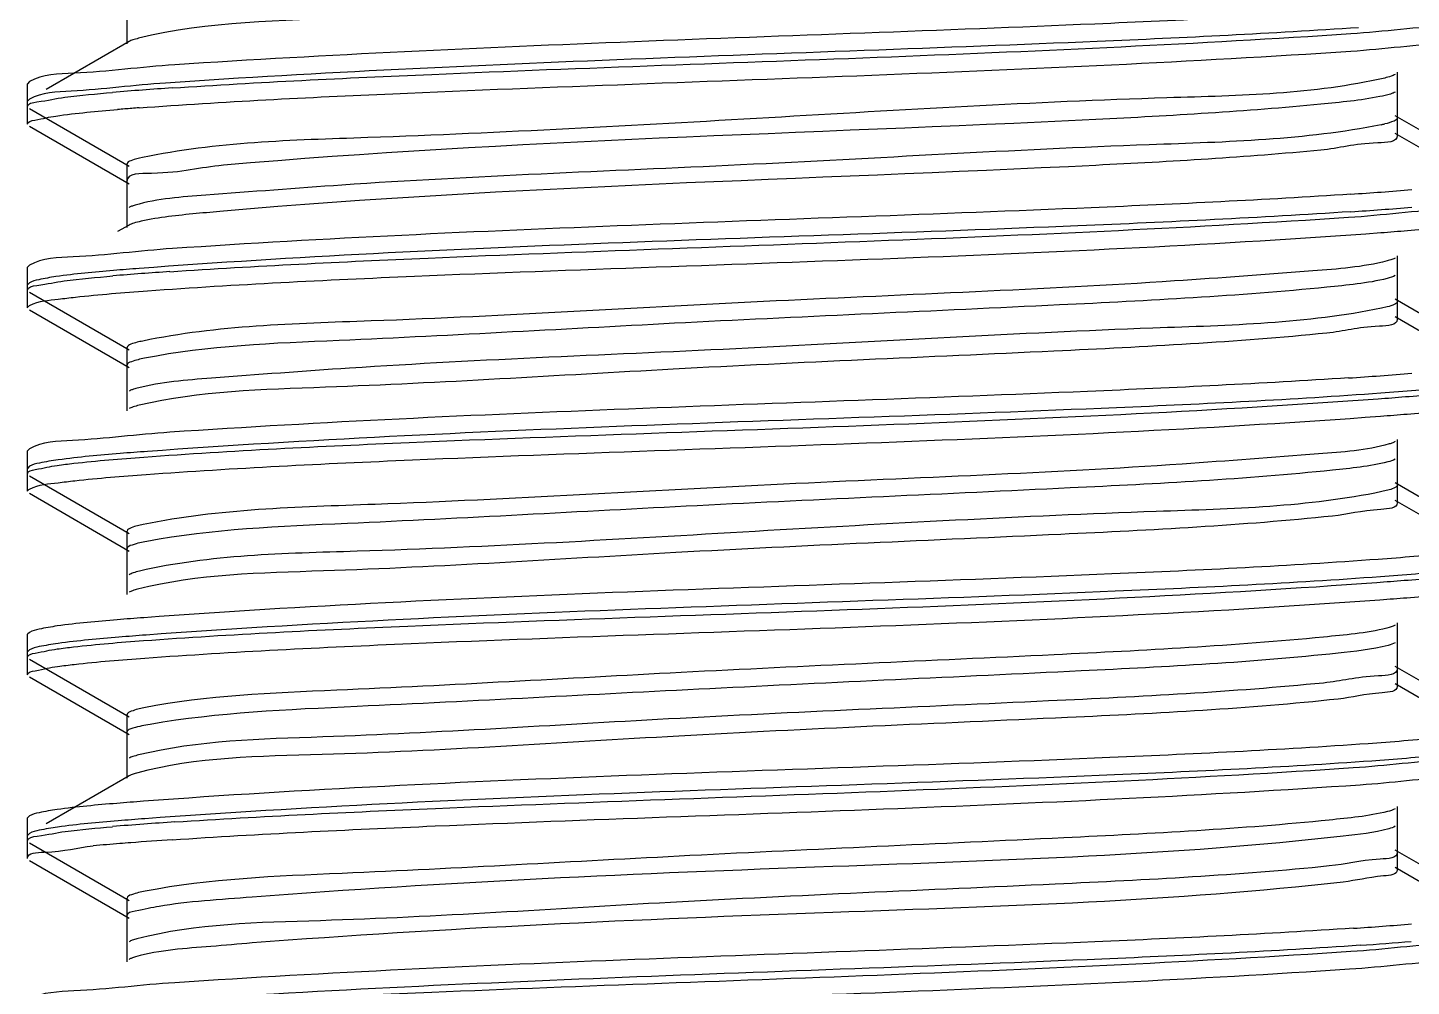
# Model space of a CAD drawing. Extents: x 69728788 to 150676229, y 20333219 to 43663798.
# Drawn here: x 75262205.4 to 75262334.6, y 20709038.3 to 20709127.8 of the extents above; entities that cross this region are included whole.
import ezdxf

# ---------------------------------------------------------------- set-up
doc = ezdxf.new("R2010")
doc.units = 0
doc.header["$LTSCALE"] = 1000
doc.header["$MEASUREMENT"] = 0
doc.layers.get('0').update_dxf_attribs({"linetype": 'CONTINUOUS'})

# ---------------------------------------------------------------- blocks, each defined once
blk = doc.blocks.new('gfhhrryyfd')
at = {"linetype": 'Continuous'}
for p, q in [((3693269.29, -1741047.53), (3693269.29, -1741051.82)), ((3693269.48, -1741051.6), (3693261.74, -1741056.09)), ((3693260.18, -1741055.35), (3693260.01, -1741055.54)), ((3693260.01, -1741057.68), (3693260.01, -1741055.54)), ((3693260.01, -1741057.68), (3693260.01, -1741055.54)), ((3693387.9, -1741058.75), (3693387.9, -1741054.47)), ((3693387.9, -1741060.39), (3693387.9, -1741056.11)), ((3693260.18, -1741056.99), (3693260.01, -1741057.18)), ((3693260.01, -1741059.32), (3693260.01, -1741057.18)), ((3693260.01, -1741059.32), (3693260.01, -1741057.18)), ((3693260.18, -1741057.87), (3693269.48, -1741063.26)), ((3693260.18, -1741059.51), (3693269.48, -1741064.9)), ((3693397.01, -1741063.92), (3693387.71, -1741058.53)), ((3693397.01, -1741065.56), (3693387.71, -1741060.18)), ((3693269.29, -1741063.04), (3693269.29, -1741067.32)), ((3693269.29, -1741064.68), (3693269.29, -1741068.97)), ((3693269.48, -1741068.75), (3693268.42, -1741069.36)), ((3693387.9, -1741075.9), (3693387.9, -1741071.61)), ((3693260.18, -1741072.49), (3693260.01, -1741072.68)), ((3693260.01, -1741074.83), (3693260.01, -1741072.68)), ((3693260.01, -1741074.83), (3693260.01, -1741072.68)), ((3693387.9, -1741077.54), (3693387.9, -1741073.25)), ((3693260.18, -1741074.14), (3693260.01, -1741074.32)), ((3693260.01, -1741076.47), (3693260.01, -1741074.32)), ((3693260.01, -1741076.47), (3693260.01, -1741074.32)), ((3693260.18, -1741075.01), (3693269.48, -1741080.4)), ((3693397.01, -1741081.07), (3693387.71, -1741075.68)), ((3693260.18, -1741076.65), (3693269.48, -1741082.04)), ((3693386.94, -1741076.39), (3693386.43, -1741076.51)), ((3693397.01, -1741082.71), (3693387.71, -1741077.32)), ((3693269.29, -1741080.18), (3693269.29, -1741084.47)), ((3693269.29, -1741081.82), (3693269.29, -1741086.11)), ((3693387.9, -1741093.04), (3693387.9, -1741088.76)), ((3693260.18, -1741089.64), (3693260.01, -1741089.83)), ((3693260.01, -1741091.97), (3693260.01, -1741089.83)), ((3693260.01, -1741091.97), (3693260.01, -1741089.83)), ((3693387.9, -1741094.68), (3693387.9, -1741090.4)), ((3693260.18, -1741091.28), (3693260.01, -1741091.47)), ((3693260.01, -1741093.61), (3693260.01, -1741091.47)), ((3693260.01, -1741093.61), (3693260.01, -1741091.47)), ((3693260.18, -1741092.16), (3693269.48, -1741097.55)), ((3693397.01, -1741098.21), (3693387.71, -1741092.83)), ((3693260.18, -1741093.8), (3693269.48, -1741099.19)), ((3693387.15, -1741093.48), (3693386.46, -1741093.64)), ((3693397.01, -1741099.85), (3693387.71, -1741094.47)), ((3693269.29, -1741097.33), (3693269.29, -1741101.61)), ((3693269.29, -1741098.97), (3693269.29, -1741103.26)), ((3693387.9, -1741110.19), (3693387.9, -1741105.9)), ((3693260.18, -1741106.79), (3693260.01, -1741106.97)), ((3693260.01, -1741109.12), (3693260.01, -1741106.97)), ((3693260.01, -1741109.12), (3693260.01, -1741106.97)), ((3693260.18, -1741108.43), (3693260.01, -1741108.61)), ((3693260.01, -1741110.76), (3693260.01, -1741108.61)), ((3693260.01, -1741110.76), (3693260.01, -1741108.61)), ((3693387.9, -1741111.83), (3693387.9, -1741107.54)), ((3693260.18, -1741109.3), (3693269.48, -1741114.69)), ((3693260.18, -1741110.94), (3693269.48, -1741116.33)), ((3693397.01, -1741115.36), (3693387.71, -1741109.97)), ((3693397.01, -1741117), (3693387.71, -1741111.61)), ((3693269.29, -1741114.47), (3693269.29, -1741118.76)), ((3693269.29, -1741116.11), (3693269.29, -1741120.4)), ((3693269.48, -1741120.18), (3693261.74, -1741124.67)), ((3693260.18, -1741123.93), (3693260.01, -1741124.12)), ((3693260.01, -1741126.26), (3693260.01, -1741124.12)), ((3693260.01, -1741126.26), (3693260.01, -1741124.12)), ((3693387.9, -1741127.33), (3693387.9, -1741123.05)), ((3693387.9, -1741128.97), (3693387.9, -1741124.69)), ((3693260.18, -1741125.57), (3693260.01, -1741125.76)), ((3693260.01, -1741127.9), (3693260.01, -1741125.76)), ((3693260.01, -1741127.9), (3693260.01, -1741125.76)), ((3693260.18, -1741126.45), (3693269.48, -1741131.84)), ((3693397.01, -1741132.5), (3693387.71, -1741127.12)), ((3693260.18, -1741128.09), (3693269.48, -1741133.48)), ((3693397.01, -1741134.14), (3693387.71, -1741128.76)), ((3693269.29, -1741131.62), (3693269.29, -1741135.91)), ((3693269.29, -1741133.26), (3693269.29, -1741137.55))]:
    blk.add_line(p, q, dxfattribs=at)
for centre, radius, start, end in [((3693293.44, -1741360.02), 304.73, 93.7464, 94.7999), ((3693288.61, -1741301.54), 244.42, 94.4273, 94.7392), ((3693291.88, -1741343.55), 286.56, 94.2964, 94.4317), ((3693383.74, -1741046.4), 13.24, 281.5273, 283.0317), ((3693363.62, -1740760.25), 306.26, 273.7325, 274.8002), ((3693363.63, -1740761.97), 306.18, 273.7327, 274.7996), ((3693293.14, -1741373.28), 300.84, 93.7807, 94.8008), ((3693363.34, -1740773.85), 309.82, 273.7014, 274.7995), ((3693293.75, -1741432.45), 308.6, 93.7128, 94.7991), ((3693282.98, -1741302.8), 176.87, 94.6576, 95.467), ((3693288.94, -1741374.4), 248.71, 94.4503, 94.6873), ((3693296.79, -1741477.13), 351.74, 93.7928, 94.4265), ((3693363.93, -1740832.7), 302.38, 273.7666, 274.8009), ((3693364.8, -1740845.28), 291.4, 273.8647, 274.8037)]:
    blk.add_arc(centre, radius, start, end, dxfattribs=at)
for points, knots in [([(3693386.44, -1741043.85), (3693379.51, -1741045.3), (3693359.74, -1741045.76), (3693327.78, -1741047.52), (3693296.24, -1741049.5), (3693276.9, -1741049.71), (3693270.36, -1741051.3)], [0, 0, 0, 0, 0.182739, 0.506392, 0.826439, 1, 1, 1, 1]), ([(3693383.79, -1741048.7), (3693375.75, -1741049.24), (3693339.07, -1741051), (3693302.35, -1741051.89), (3693273.76, -1741053.78)], [0, 0, 0, 0, 0.219496, 1, 1, 1, 1]), ([(3693384.28, -1741050.31), (3693376.16, -1741050.86), (3693339.03, -1741052.65), (3693301.85, -1741053.5), (3693272.9, -1741055.48)], [0, 0, 0, 0, 0.219115, 1, 1, 1, 1]), ([(3693383.56, -1741050.86), (3693386.68, -1741050.65), (3693391.04, -1741050.05), (3693395.8, -1741049.99), (3693397.01, -1741049.3)], [0, 0, 0, 0, 0.691188, 1, 1, 1, 1]), ([(3693270.36, -1741051.3), (3693270.18, -1741051.35), (3693269.88, -1741051.43), (3693269.59, -1741051.54), (3693269.48, -1741051.6)], [0, 0, 0, 0, 0.591078, 1, 1, 1, 1]), ([(3693273.53, -1741055.94), (3693281.59, -1741055.4), (3693318.27, -1741053.64), (3693354.99, -1741052.76), (3693383.56, -1741050.86)], [0, 0, 0, 0, 0.220088, 1, 1, 1, 1]), ([(3693383.56, -1741052.5), (3693386.68, -1741052.29), (3693391.04, -1741051.69), (3693395.8, -1741051.63), (3693397.01, -1741050.94)], [0, 0, 0, 0, 0.691187, 1, 1, 1, 1]), ([(3693270.42, -1741057.8), (3693278.3, -1741057.21), (3693316.02, -1741055.35), (3693353.78, -1741054.48), (3693383.56, -1741052.5)], [0, 0, 0, 0, 0.209378, 1, 1, 1, 1]), ([(3693273.76, -1741053.78), (3693270.61, -1741053.99), (3693266.21, -1741054.6), (3693261.4, -1741054.65), (3693260.18, -1741055.35)], [0, 0, 0, 0, 0.691369, 1, 1, 1, 1]), ([(3693272.9, -1741055.48), (3693269.95, -1741055.68), (3693265.82, -1741056.25), (3693261.33, -1741056.33), (3693260.18, -1741056.99)], [0, 0, 0, 0, 0.690219, 1, 1, 1, 1]), ([(3693386.72, -1741055.01), (3693380.09, -1741056.55), (3693360.71, -1741056.84), (3693329.14, -1741058.76), (3693297.3, -1741060.53), (3693277.63, -1741060.99), (3693270.73, -1741062.44)], [0, 0, 0, 0, 0.175623, 0.495702, 0.818204, 1, 1, 1, 1]), ([(3693387.71, -1741054.68), (3693387.58, -1741054.75), (3693387.26, -1741054.88), (3693386.92, -1741054.96), (3693386.72, -1741055.01)], [0, 0, 0, 0, 0.403878, 1, 1, 1, 1]), ([(3693260.01, -1741057.68), (3693260.01, -1741057.35), (3693261.75, -1741057.16), (3693262.61, -1741056.92), (3693263.48, -1741056.81)], [0, 0, 0, 0, 0.270787, 1, 1, 1, 1]), ([(3693387.25, -1741056.51), (3693386.93, -1741056.61), (3693384.78, -1741057.08), (3693382.6, -1741057.28), (3693380.75, -1741057.46)], [0, 0, 0, 0, 0.153853, 1, 1, 1, 1]), ([(3693387.71, -1741056.32), (3693387.64, -1741056.36), (3693387.49, -1741056.43), (3693387.34, -1741056.48), (3693387.25, -1741056.51)], [0, 0, 0, 0, 0.435445, 1, 1, 1, 1]), ([(3693380.75, -1741057.46), (3693373.76, -1741058.14), (3693339.6, -1741060.09), (3693305.37, -1741060.8), (3693278.29, -1741063.16)], [0, 0, 0, 0, 0.20523, 1, 1, 1, 1]), ([(3693260.01, -1741059.32), (3693260.01, -1741059.07), (3693261.31, -1741058.83), (3693262, -1741058.66), (3693262.66, -1741058.56)], [0, 0, 0, 0, 0.275063, 1, 1, 1, 1]), ([(3693386.38, -1741059.37), (3693379.28, -1741060.82), (3693359.18, -1741061.27), (3693326.93, -1741063.29), (3693297.47, -1741064.31), (3693278.69, -1741065.82), (3693272.17, -1741066.27), (3693270.04, -1741066.89)], [0, 0, 0, 0, 0.186373, 0.513855, 0.833476, 0.942785, 1, 1, 1, 1]), ([(3693387.89, -1741058.75), (3693387.89, -1741058.89), (3693387.39, -1741059.14), (3693387.02, -1741059.23), (3693386.72, -1741059.3)], [0, 0, 0, 0, 0.303248, 1, 1, 1, 1]), ([(3693387.89, -1741060.39), (3693387.89, -1741061.04), (3693384.2, -1741061.02), (3693382.53, -1741061.57), (3693380.75, -1741061.75)], [0, 0, 0, 0, 0.264839, 1, 1, 1, 1]), ([(3693380.75, -1741061.75), (3693373.76, -1741062.42), (3693339.6, -1741064.37), (3693305.37, -1741065.09), (3693278.29, -1741067.44)], [0, 0, 0, 0, 0.20523, 1, 1, 1, 1]), ([(3693278.29, -1741063.16), (3693276.05, -1741063.35), (3693273.99, -1741064.08), (3693269.29, -1741063.87), (3693269.29, -1741064.68)], [0, 0, 0, 0, 0.735758, 1, 1, 1, 1]), ([(3693270.73, -1741062.44), (3693270.37, -1741062.51), (3693269.94, -1741062.61), (3693269.3, -1741062.88), (3693269.3, -1741063.04)], [0, 0, 0, 0, 0.704918, 1, 1, 1, 1]), ([(3693383.56, -1741065.86), (3693375.48, -1741066.4), (3693338.81, -1741068.15), (3693302.09, -1741069.03), (3693273.53, -1741070.94)], [0, 0, 0, 0, 0.220524, 1, 1, 1, 1]), ([(3693270.04, -1741066.89), (3693269.93, -1741066.92), (3693269.74, -1741066.98), (3693269.56, -1741067.06), (3693269.48, -1741067.11)], [0, 0, 0, 0, 0.572013, 1, 1, 1, 1]), ([(3693383.34, -1741068.02), (3693386.51, -1741067.81), (3693390.94, -1741067.19), (3693395.78, -1741067.15), (3693397.01, -1741066.44)], [0, 0, 0, 0, 0.691471, 1, 1, 1, 1]), ([(3693270.6, -1741068.39), (3693270.37, -1741068.44), (3693269.99, -1741068.54), (3693269.62, -1741068.67), (3693269.48, -1741068.75)], [0, 0, 0, 0, 0.601667, 1, 1, 1, 1]), ([(3693383.56, -1741067.5), (3693375.07, -1741068.06), (3693337.36, -1741069.87), (3693299.58, -1741070.61), (3693270.42, -1741072.8)], [0, 0, 0, 0, 0.225391, 1, 1, 1, 1]), ([(3693278.29, -1741067.44), (3693277.44, -1741067.52), (3693274.87, -1741067.76), (3693272.29, -1741068.02), (3693270.6, -1741068.39)], [0, 0, 0, 0, 0.327573, 1, 1, 1, 1]), ([(3693273.3, -1741073.1), (3693281.33, -1741072.56), (3693318.01, -1741070.79), (3693354.73, -1741069.91), (3693383.34, -1741068.02)], [0, 0, 0, 0, 0.219052, 1, 1, 1, 1]), ([(3693271.21, -1741074.89), (3693279.51, -1741074.28), (3693317.89, -1741072.41), (3693356.34, -1741071.66), (3693386.36, -1741069.45)], [0, 0, 0, 0, 0.216493, 1, 1, 1, 1]), ([(3693386.36, -1741069.45), (3693387.19, -1741069.39), (3693389.88, -1741069.17), (3693392.57, -1741068.93), (3693394.42, -1741068.67)], [0, 0, 0, 0, 0.307538, 1, 1, 1, 1]), ([(3693273.53, -1741070.94), (3693270.44, -1741071.15), (3693266.11, -1741071.75), (3693261.38, -1741071.8), (3693260.18, -1741072.49)], [0, 0, 0, 0, 0.691073, 1, 1, 1, 1]), ([(3693386.94, -1741072.1), (3693384.69, -1741072.68), (3693378.01, -1741073.18), (3693359.04, -1741074.63), (3693329.66, -1741075.68), (3693297.64, -1741077.69), (3693277.75, -1741078.12), (3693270.76, -1741079.58)], [0, 0, 0, 0, 0.060117, 0.171248, 0.491182, 0.816115, 1, 1, 1, 1]), ([(3693387.71, -1741071.83), (3693387.61, -1741071.88), (3693387.36, -1741071.99), (3693387.1, -1741072.06), (3693386.94, -1741072.1)], [0, 0, 0, 0, 0.414924, 1, 1, 1, 1]), ([(3693262.66, -1741073.56), (3693262.12, -1741073.64), (3693261.29, -1741073.79), (3693260.44, -1741073.98), (3693260.18, -1741074.14)], [0, 0, 0, 0, 0.641483, 1, 1, 1, 1]), ([(3693270.42, -1741072.8), (3693269.62, -1741072.86), (3693267.03, -1741073.07), (3693264.45, -1741073.3), (3693262.66, -1741073.56)], [0, 0, 0, 0, 0.307039, 1, 1, 1, 1]), ([(3693387.71, -1741073.47), (3693387.48, -1741073.6), (3693385.35, -1741074.18), (3693383.2, -1741074.36), (3693381.31, -1741074.55)], [0, 0, 0, 0, 0.123412, 1, 1, 1, 1]), ([(3693260.01, -1741074.83), (3693260.01, -1741074.5), (3693261.72, -1741074.3), (3693262.57, -1741074.07), (3693263.43, -1741073.96)], [0, 0, 0, 0, 0.271021, 1, 1, 1, 1]), ([(3693262.88, -1741075.67), (3693263.41, -1741075.6), (3693266.18, -1741075.27), (3693268.96, -1741075.05), (3693271.21, -1741074.89)], [0, 0, 0, 0, 0.191582, 1, 1, 1, 1]), ([(3693381.31, -1741074.55), (3693373.01, -1741075.38), (3693353.04, -1741076.41), (3693322.27, -1741077.74), (3693293.84, -1741079.42), (3693276.88, -1741080), (3693270.91, -1741081.19)], [0, 0, 0, 0, 0.226181, 0.54212, 0.834898, 1, 1, 1, 1]), ([(3693260.01, -1741076.47), (3693260.01, -1741076.38), (3693261.04, -1741075.74), (3693261.97, -1741075.8), (3693262.88, -1741075.67)], [0, 0, 0, 0, 0.088752, 1, 1, 1, 1]), ([(3693387.89, -1741075.9), (3693387.89, -1741076.01), (3693387.5, -1741076.25), (3693387.19, -1741076.32), (3693386.94, -1741076.39)], [0, 0, 0, 0, 0.311826, 1, 1, 1, 1]), ([(3693386.43, -1741076.51), (3693379.44, -1741077.96), (3693359.54, -1741078.39), (3693327.52, -1741080.4), (3693298.13, -1741081.45), (3693279.17, -1741082.9), (3693272.49, -1741083.4), (3693270.24, -1741083.98)], [0, 0, 0, 0, 0.183944, 0.508945, 0.828873, 0.939958, 1, 1, 1, 1]), ([(3693387.89, -1741077.54), (3693387.9, -1741078.14), (3693384.5, -1741078.17), (3693382.95, -1741078.67), (3693381.31, -1741078.84)], [0, 0, 0, 0, 0.265449, 1, 1, 1, 1]), ([(3693381.31, -1741078.84), (3693372.84, -1741079.69), (3693352.49, -1741080.73), (3693321.29, -1741082.02), (3693292.91, -1741083.88), (3693276.09, -1741084.23), (3693270.42, -1741085.58)], [0, 0, 0, 0, 0.229743, 0.549934, 0.842575, 1, 1, 1, 1]), ([(3693270.76, -1741079.58), (3693270.39, -1741079.65), (3693269.95, -1741079.75), (3693269.3, -1741080.02), (3693269.3, -1741080.18)], [0, 0, 0, 0, 0.705326, 1, 1, 1, 1]), ([(3693270.91, -1741081.19), (3693270.5, -1741081.27), (3693270.02, -1741081.38), (3693269.3, -1741081.65), (3693269.3, -1741081.82)], [0, 0, 0, 0, 0.707822, 1, 1, 1, 1]), ([(3693270.24, -1741083.98), (3693270.09, -1741084.02), (3693269.83, -1741084.1), (3693269.58, -1741084.2), (3693269.48, -1741084.25)], [0, 0, 0, 0, 0.584722, 1, 1, 1, 1]), ([(3693383.34, -1741083.02), (3693375.23, -1741083.55), (3693338.55, -1741085.31), (3693301.82, -1741086.18), (3693273.3, -1741088.1)], [0, 0, 0, 0, 0.221533, 1, 1, 1, 1]), ([(3693394.42, -1741083.67), (3693393.91, -1741083.74), (3693391.23, -1741084.07), (3693388.54, -1741084.29), (3693386.36, -1741084.45)], [0, 0, 0, 0, 0.191295, 1, 1, 1, 1]), ([(3693270.87, -1741090.41), (3693279.11, -1741089.81), (3693317.53, -1741087.93), (3693356, -1741087.17), (3693386.11, -1741084.97)], [0, 0, 0, 0, 0.214855, 1, 1, 1, 1]), ([(3693386.36, -1741084.45), (3693378.14, -1741085.06), (3693339.76, -1741086.93), (3693301.31, -1741087.7), (3693271.21, -1741089.89)], [0, 0, 0, 0, 0.214464, 1, 1, 1, 1]), ([(3693386.11, -1741084.97), (3693386.96, -1741084.91), (3693389.71, -1741084.69), (3693392.45, -1741084.45), (3693394.34, -1741084.18)], [0, 0, 0, 0, 0.307301, 1, 1, 1, 1]), ([(3693270.42, -1741085.58), (3693270.23, -1741085.62), (3693269.91, -1741085.71), (3693269.6, -1741085.83), (3693269.48, -1741085.89)], [0, 0, 0, 0, 0.593584, 1, 1, 1, 1]), ([(3693271.07, -1741092.04), (3693279.35, -1741091.44), (3693317.77, -1741089.56), (3693356.24, -1741088.81), (3693386.32, -1741086.6)], [0, 0, 0, 0, 0.215894, 1, 1, 1, 1]), ([(3693386.32, -1741086.6), (3693387.15, -1741086.53), (3693389.85, -1741086.32), (3693392.55, -1741086.08), (3693394.41, -1741085.82)], [0, 0, 0, 0, 0.30752, 1, 1, 1, 1]), ([(3693273.3, -1741088.1), (3693270.26, -1741088.3), (3693266, -1741088.89), (3693261.36, -1741088.96), (3693260.18, -1741089.64)], [0, 0, 0, 0, 0.690761, 1, 1, 1, 1]), ([(3693387.15, -1741089.19), (3693385.01, -1741089.81), (3693378.48, -1741090.26), (3693359.7, -1741091.77), (3693330.24, -1741092.79), (3693298, -1741094.82), (3693277.9, -1741095.26), (3693270.81, -1741096.71)], [0, 0, 0, 0, 0.057292, 0.16665, 0.48628, 0.813694, 1, 1, 1, 1]), ([(3693387.71, -1741088.97), (3693387.63, -1741089.02), (3693387.45, -1741089.1), (3693387.26, -1741089.16), (3693387.15, -1741089.19)], [0, 0, 0, 0, 0.427528, 1, 1, 1, 1]), ([(3693262.78, -1741091.19), (3693263.29, -1741091.12), (3693265.98, -1741090.79), (3693268.69, -1741090.58), (3693270.87, -1741090.41)], [0, 0, 0, 0, 0.191288, 1, 1, 1, 1]), ([(3693271.21, -1741089.89), (3693270.35, -1741089.95), (3693267.57, -1741090.16), (3693264.8, -1741090.41), (3693262.88, -1741090.68)], [0, 0, 0, 0, 0.307194, 1, 1, 1, 1]), ([(3693260.01, -1741091.97), (3693260.01, -1741091.7), (3693261.37, -1741091.48), (3693262.09, -1741091.29), (3693262.78, -1741091.19)], [0, 0, 0, 0, 0.274581, 1, 1, 1, 1]), ([(3693262.88, -1741090.68), (3693262.29, -1741090.76), (3693261.39, -1741090.91), (3693260.46, -1741091.12), (3693260.18, -1741091.28)], [0, 0, 0, 0, 0.64438, 1, 1, 1, 1]), ([(3693381.84, -1741091.64), (3693373.7, -1741092.49), (3693353.91, -1741093.5), (3693323.23, -1741094.85), (3693294.53, -1741096.49), (3693277.3, -1741097.14), (3693271.14, -1741098.29)], [0, 0, 0, 0, 0.221386, 0.535783, 0.830497, 1, 1, 1, 1]), ([(3693387.71, -1741090.61), (3693387.49, -1741090.74), (3693385.55, -1741091.28), (3693383.57, -1741091.46), (3693381.84, -1741091.64)], [0, 0, 0, 0, 0.125618, 1, 1, 1, 1]), ([(3693260.01, -1741093.61), (3693260.01, -1741093.52), (3693261.02, -1741092.89), (3693261.95, -1741092.95), (3693262.85, -1741092.82)], [0, 0, 0, 0, 0.089007, 1, 1, 1, 1]), ([(3693262.85, -1741092.82), (3693263.37, -1741092.75), (3693266.1, -1741092.42), (3693268.85, -1741092.2), (3693271.07, -1741092.04)], [0, 0, 0, 0, 0.191547, 1, 1, 1, 1]), ([(3693387.89, -1741093.04), (3693387.89, -1741093.14), (3693387.6, -1741093.35), (3693387.34, -1741093.42), (3693387.15, -1741093.48)], [0, 0, 0, 0, 0.322524, 1, 1, 1, 1]), ([(3693386.46, -1741093.64), (3693379.56, -1741095.09), (3693359.88, -1741095.55), (3693328.03, -1741097.32), (3693296.47, -1741099.24), (3693277.09, -1741099.53), (3693270.46, -1741101.07)], [0, 0, 0, 0, 0.181847, 0.504414, 0.824494, 1, 1, 1, 1]), ([(3693387.89, -1741094.68), (3693387.9, -1741095.23), (3693384.79, -1741095.32), (3693383.36, -1741095.77), (3693381.84, -1741095.93)], [0, 0, 0, 0, 0.266197, 1, 1, 1, 1]), ([(3693270.81, -1741096.71), (3693270.42, -1741096.79), (3693269.97, -1741096.89), (3693269.3, -1741097.17), (3693269.3, -1741097.33)], [0, 0, 0, 0, 0.706097, 1, 1, 1, 1]), ([(3693381.84, -1741095.93), (3693373.41, -1741096.81), (3693352.96, -1741097.85), (3693321.5, -1741099.13), (3693292.89, -1741101.08), (3693275.92, -1741101.33), (3693270.28, -1741102.76)], [0, 0, 0, 0, 0.227539, 0.549411, 0.843947, 1, 1, 1, 1]), ([(3693271.14, -1741098.29), (3693270.67, -1741098.37), (3693270.15, -1741098.5), (3693269.3, -1741098.78), (3693269.3, -1741098.97)], [0, 0, 0, 0, 0.71182, 1, 1, 1, 1]), ([(3693394.34, -1741099.19), (3693393.82, -1741099.26), (3693391.09, -1741099.59), (3693388.34, -1741099.81), (3693386.11, -1741099.97)], [0, 0, 0, 0, 0.191493, 1, 1, 1, 1]), ([(3693386.11, -1741099.97), (3693377.83, -1741100.58), (3693339.42, -1741102.45), (3693300.94, -1741103.2), (3693270.87, -1741105.42)], [0, 0, 0, 0, 0.215925, 1, 1, 1, 1]), ([(3693394.41, -1741100.82), (3693393.89, -1741100.89), (3693391.2, -1741101.22), (3693388.5, -1741101.44), (3693386.32, -1741101.6)], [0, 0, 0, 0, 0.191309, 1, 1, 1, 1]), ([(3693270.46, -1741101.07), (3693270.26, -1741101.12), (3693269.93, -1741101.21), (3693269.6, -1741101.33), (3693269.48, -1741101.4)], [0, 0, 0, 0, 0.595809, 1, 1, 1, 1]), ([(3693270.83, -1741107.56), (3693279.04, -1741106.96), (3693317.43, -1741105.08), (3693355.87, -1741104.31), (3693385.97, -1741102.13)], [0, 0, 0, 0, 0.214447, 1, 1, 1, 1]), ([(3693386.32, -1741101.6), (3693378.08, -1741102.2), (3693339.66, -1741104.08), (3693301.18, -1741104.84), (3693271.07, -1741107.04)], [0, 0, 0, 0, 0.214866, 1, 1, 1, 1]), ([(3693385.97, -1741102.13), (3693386.83, -1741102.06), (3693389.61, -1741101.85), (3693392.39, -1741101.6), (3693394.31, -1741101.33)], [0, 0, 0, 0, 0.307277, 1, 1, 1, 1]), ([(3693270.28, -1741102.76), (3693270.12, -1741102.8), (3693269.85, -1741102.87), (3693269.58, -1741102.98), (3693269.48, -1741103.04)], [0, 0, 0, 0, 0.586461, 1, 1, 1, 1]), ([(3693386.28, -1741103.74), (3693387.12, -1741103.68), (3693389.83, -1741103.47), (3693392.53, -1741103.23), (3693394.4, -1741102.96)], [0, 0, 0, 0, 0.307507, 1, 1, 1, 1]), ([(3693270.97, -1741109.19), (3693279.24, -1741108.59), (3693317.68, -1741106.71), (3693356.18, -1741105.96), (3693386.28, -1741103.74)], [0, 0, 0, 0, 0.215499, 1, 1, 1, 1]), ([(3693270.87, -1741105.42), (3693270.04, -1741105.48), (3693267.34, -1741105.69), (3693264.64, -1741105.93), (3693262.78, -1741106.19)], [0, 0, 0, 0, 0.307539, 1, 1, 1, 1]), ([(3693262.78, -1741106.19), (3693262.21, -1741106.28), (3693261.34, -1741106.43), (3693260.45, -1741106.63), (3693260.18, -1741106.79)], [0, 0, 0, 0, 0.642908, 1, 1, 1, 1]), ([(3693271.07, -1741107.04), (3693270.22, -1741107.1), (3693267.48, -1741107.32), (3693264.73, -1741107.56), (3693262.85, -1741107.83)], [0, 0, 0, 0, 0.30725, 1, 1, 1, 1]), ([(3693381, -1741107.23), (3693372.64, -1741108.05), (3693352.64, -1741109.08), (3693321.9, -1741110.4), (3693293.62, -1741112.09), (3693276.78, -1741112.66), (3693270.87, -1741113.84)], [0, 0, 0, 0, 0.228282, 0.544405, 0.836128, 1, 1, 1, 1]), ([(3693387.71, -1741106.12), (3693387.47, -1741106.26), (3693385.24, -1741106.85), (3693382.98, -1741107.04), (3693381, -1741107.23)], [0, 0, 0, 0, 0.122258, 1, 1, 1, 1]), ([(3693260.01, -1741109.12), (3693260.01, -1741108.85), (3693261.36, -1741108.62), (3693262.08, -1741108.44), (3693262.77, -1741108.34)], [0, 0, 0, 0, 0.274666, 1, 1, 1, 1]), ([(3693262.85, -1741107.83), (3693262.26, -1741107.91), (3693261.37, -1741108.06), (3693260.46, -1741108.26), (3693260.18, -1741108.43)], [0, 0, 0, 0, 0.64385, 1, 1, 1, 1]), ([(3693262.77, -1741108.34), (3693263.28, -1741108.27), (3693265.96, -1741107.94), (3693268.65, -1741107.72), (3693270.83, -1741107.56)], [0, 0, 0, 0, 0.191269, 1, 1, 1, 1]), ([(3693387.71, -1741107.76), (3693387.51, -1741107.88), (3693385.74, -1741108.39), (3693383.93, -1741108.56), (3693382.36, -1741108.73)], [0, 0, 0, 0, 0.127999, 1, 1, 1, 1]), ([(3693262.81, -1741109.97), (3693263.33, -1741109.9), (3693266.04, -1741109.57), (3693268.77, -1741109.35), (3693270.97, -1741109.19)], [0, 0, 0, 0, 0.191427, 1, 1, 1, 1]), ([(3693382.36, -1741108.73), (3693374.39, -1741109.6), (3693354.82, -1741110.59), (3693324.27, -1741111.97), (3693295.32, -1741113.56), (3693277.82, -1741114.28), (3693271.45, -1741115.38)], [0, 0, 0, 0, 0.21628, 0.528744, 0.825398, 1, 1, 1, 1]), ([(3693260.01, -1741110.76), (3693260.01, -1741110.49), (3693261.39, -1741110.26), (3693262.11, -1741110.07), (3693262.81, -1741109.97)], [0, 0, 0, 0, 0.274358, 1, 1, 1, 1]), ([(3693387.89, -1741110.19), (3693387.9, -1741110.81), (3693384.33, -1741110.82), (3693382.72, -1741111.35), (3693381, -1741111.52)], [0, 0, 0, 0, 0.265093, 1, 1, 1, 1]), ([(3693381, -1741111.52), (3693372.47, -1741112.36), (3693352.07, -1741113.4), (3693320.88, -1741114.68), (3693292.66, -1741116.55), (3693275.97, -1741116.88), (3693270.37, -1741118.24)], [0, 0, 0, 0, 0.23203, 0.552577, 0.844133, 1, 1, 1, 1]), ([(3693387.89, -1741111.83), (3693387.9, -1741112.34), (3693385.07, -1741112.46), (3693383.74, -1741112.87), (3693382.36, -1741113.02)], [0, 0, 0, 0, 0.267101, 1, 1, 1, 1]), ([(3693382.36, -1741113.02), (3693373.97, -1741113.93), (3693353.44, -1741114.96), (3693321.76, -1741116.25), (3693292.93, -1741118.28), (3693275.78, -1741118.42), (3693270.17, -1741119.93)], [0, 0, 0, 0, 0.225089, 0.548455, 0.844944, 1, 1, 1, 1]), ([(3693270.87, -1741113.84), (3693270.47, -1741113.92), (3693270, -1741114.03), (3693269.3, -1741114.31), (3693269.3, -1741114.47)], [0, 0, 0, 0, 0.707145, 1, 1, 1, 1]), ([(3693271.45, -1741115.38), (3693270.9, -1741115.47), (3693270.31, -1741115.61), (3693269.3, -1741115.9), (3693269.29, -1741116.11)], [0, 0, 0, 0, 0.715974, 1, 1, 1, 1]), ([(3693394.31, -1741116.34), (3693393.78, -1741116.41), (3693391.01, -1741116.75), (3693388.22, -1741116.96), (3693385.97, -1741117.13)], [0, 0, 0, 0, 0.191494, 1, 1, 1, 1]), ([(3693385.97, -1741117.13), (3693377.67, -1741117.73), (3693339.29, -1741119.6), (3693300.85, -1741120.35), (3693270.83, -1741122.56)], [0, 0, 0, 0, 0.216529, 1, 1, 1, 1]), ([(3693270.37, -1741118.24), (3693270.19, -1741118.28), (3693269.89, -1741118.37), (3693269.59, -1741118.48), (3693269.48, -1741118.54)], [0, 0, 0, 0, 0.591238, 1, 1, 1, 1]), ([(3693386.28, -1741118.75), (3693378.03, -1741119.35), (3693339.59, -1741121.23), (3693301.09, -1741121.99), (3693270.97, -1741124.19)], [0, 0, 0, 0, 0.215146, 1, 1, 1, 1]), ([(3693383.79, -1741119.42), (3693386.86, -1741119.22), (3693391.14, -1741118.62), (3693395.82, -1741118.56), (3693397.01, -1741117.88)], [0, 0, 0, 0, 0.690877, 1, 1, 1, 1]), ([(3693394.4, -1741117.97), (3693393.88, -1741118.04), (3693391.18, -1741118.37), (3693388.47, -1741118.58), (3693386.28, -1741118.75)], [0, 0, 0, 0, 0.191315, 1, 1, 1, 1]), ([(3693270.17, -1741119.93), (3693270.03, -1741119.97), (3693269.8, -1741120.04), (3693269.57, -1741120.13), (3693269.48, -1741120.18)], [0, 0, 0, 0, 0.579977, 1, 1, 1, 1]), ([(3693273.77, -1741124.5), (3693281.87, -1741123.97), (3693318.54, -1741122.21), (3693355.26, -1741121.33), (3693383.79, -1741119.42)], [0, 0, 0, 0, 0.22115, 1, 1, 1, 1]), ([(3693384.44, -1741121.02), (3693387.35, -1741120.82), (3693391.43, -1741120.25), (3693395.88, -1741120.17), (3693397.01, -1741119.52)], [0, 0, 0, 0, 0.689986, 1, 1, 1, 1]), ([(3693273.52, -1741126.16), (3693281.69, -1741125.61), (3693318.67, -1741123.84), (3693355.69, -1741122.99), (3693384.44, -1741121.02)], [0, 0, 0, 0, 0.221314, 1, 1, 1, 1]), ([(3693270.83, -1741122.56), (3693270, -1741122.63), (3693267.31, -1741122.84), (3693264.62, -1741123.08), (3693262.77, -1741123.34)], [0, 0, 0, 0, 0.307563, 1, 1, 1, 1]), ([(3693262.77, -1741123.34), (3693262.2, -1741123.42), (3693261.34, -1741123.57), (3693260.45, -1741123.77), (3693260.18, -1741123.93)], [0, 0, 0, 0, 0.642723, 1, 1, 1, 1]), ([(3693387.71, -1741123.26), (3693387.48, -1741123.39), (3693385.44, -1741123.96), (3693383.37, -1741124.13), (3693381.55, -1741124.32)], [0, 0, 0, 0, 0.124368, 1, 1, 1, 1]), ([(3693260.01, -1741126.26), (3693260.01, -1741125.93), (3693261.77, -1741125.74), (3693262.65, -1741125.5), (3693263.53, -1741125.38)], [0, 0, 0, 0, 0.270586, 1, 1, 1, 1]), ([(3693262.81, -1741124.98), (3693262.24, -1741125.06), (3693261.36, -1741125.21), (3693260.46, -1741125.41), (3693260.18, -1741125.57)], [0, 0, 0, 0, 0.643403, 1, 1, 1, 1]), ([(3693270.97, -1741124.19), (3693270.13, -1741124.26), (3693267.41, -1741124.47), (3693264.69, -1741124.71), (3693262.81, -1741124.98)], [0, 0, 0, 0, 0.307384, 1, 1, 1, 1]), ([(3693381.55, -1741124.32), (3693373.31, -1741125.16), (3693353.4, -1741126.18), (3693322.64, -1741127.52), (3693294.1, -1741129.19), (3693277.02, -1741129.79), (3693270.98, -1741130.97)], [0, 0, 0, 0, 0.224238, 0.539714, 0.833345, 1, 1, 1, 1]), ([(3693387.71, -1741124.9), (3693387.52, -1741125.01), (3693385.92, -1741125.5), (3693384.28, -1741125.66), (3693382.85, -1741125.82)], [0, 0, 0, 0, 0.130558, 1, 1, 1, 1]), ([(3693382.85, -1741125.82), (3693367.04, -1741127.62), (3693332.99, -1741128.62), (3693299.02, -1741130.12), (3693280.97, -1741131.52)], [0, 0, 0, 0, 0.467917, 1, 1, 1, 1]), ([(3693260.01, -1741127.9), (3693260.01, -1741127.35), (3693263.17, -1741127.36), (3693264.6, -1741126.89), (3693266.13, -1741126.74)], [0, 0, 0, 0, 0.263956, 1, 1, 1, 1]), ([(3693387.89, -1741127.33), (3693387.9, -1741127.91), (3693384.63, -1741127.97), (3693383.13, -1741128.44), (3693381.55, -1741128.61)], [0, 0, 0, 0, 0.265763, 1, 1, 1, 1]), ([(3693381.55, -1741128.61), (3693373.04, -1741129.48), (3693352.52, -1741130.52), (3693321.07, -1741131.79), (3693292.62, -1741133.77), (3693275.77, -1741133.97), (3693270.22, -1741135.42)], [0, 0, 0, 0, 0.229965, 0.552316, 0.845738, 1, 1, 1, 1]), ([(3693387.89, -1741128.97), (3693387.9, -1741129.44), (3693385.33, -1741129.6), (3693384.11, -1741129.96), (3693382.85, -1741130.11)], [0, 0, 0, 0, 0.268181, 1, 1, 1, 1]), ([(3693382.85, -1741130.11), (3693367.04, -1741131.91), (3693332.99, -1741132.91), (3693299.02, -1741134.41), (3693280.97, -1741135.8)], [0, 0, 0, 0, 0.467917, 1, 1, 1, 1]), ([(3693280.97, -1741131.52), (3693278.07, -1741131.74), (3693274.04, -1741131.99), (3693270.74, -1741132.69), (3693269.29, -1741132.97), (3693269.29, -1741133.26)], [0, 0, 0, 0, 0.734363, 0.926776, 1, 1, 1, 1]), ([(3693270.98, -1741130.97), (3693270.55, -1741131.05), (3693270.06, -1741131.16), (3693269.3, -1741131.44), (3693269.3, -1741131.62)], [0, 0, 0, 0, 0.709136, 1, 1, 1, 1]), ([(3693383.79, -1741134.42), (3693375.75, -1741134.96), (3693339.08, -1741136.73), (3693302.36, -1741137.61), (3693273.77, -1741139.51)], [0, 0, 0, 0, 0.219461, 1, 1, 1, 1]), ([(3693270.22, -1741135.42), (3693270.07, -1741135.46), (3693269.82, -1741135.53), (3693269.58, -1741135.63), (3693269.48, -1741135.69)], [0, 0, 0, 0, 0.58329, 1, 1, 1, 1]), ([(3693383.57, -1741136.58), (3693386.68, -1741136.38), (3693391.04, -1741135.77), (3693395.8, -1741135.72), (3693397.01, -1741135.02)], [0, 0, 0, 0, 0.691179, 1, 1, 1, 1]), ([(3693280.97, -1741135.8), (3693279.69, -1741135.9), (3693276.06, -1741136.25), (3693272.36, -1741136.45), (3693270.08, -1741137.1)], [0, 0, 0, 0, 0.35135, 1, 1, 1, 1]), ([(3693384.44, -1741136.02), (3693376.4, -1741136.57), (3693339.43, -1741138.36), (3693302.41, -1741139.23), (3693273.52, -1741141.16)], [0, 0, 0, 0, 0.217709, 1, 1, 1, 1]), ([(3693273.54, -1741141.66), (3693281.6, -1741141.13), (3693318.28, -1741139.37), (3693355, -1741138.48), (3693383.57, -1741136.58)], [0, 0, 0, 0, 0.220122, 1, 1, 1, 1]), ([(3693383.42, -1741138.23), (3693386.57, -1741138.02), (3693390.98, -1741137.41), (3693395.79, -1741137.36), (3693397.01, -1741136.66)], [0, 0, 0, 0, 0.691368, 1, 1, 1, 1]), ([(3693270.08, -1741137.1), (3693269.96, -1741137.14), (3693269.76, -1741137.2), (3693269.56, -1741137.28), (3693269.48, -1741137.33)], [0, 0, 0, 0, 0.574371, 1, 1, 1, 1]), ([(3693273.39, -1741143.31), (3693281.43, -1741142.78), (3693318.1, -1741141.01), (3693354.83, -1741140.13), (3693383.42, -1741138.23)], [0, 0, 0, 0, 0.219436, 1, 1, 1, 1]), ([(3693273.77, -1741139.51), (3693270.62, -1741139.71), (3693266.21, -1741140.32), (3693261.4, -1741140.37), (3693260.18, -1741141.08)], [0, 0, 0, 0, 0.691379, 1, 1, 1, 1])]:
    blk.add_open_spline(points, degree=3, knots=knots, dxfattribs=at)
for points in [[(3693263.48, -1741056.81), (3693264.97, -1741056.62), (3693266.45, -1741056.48), (3693267.94, -1741056.36)], [(3693262.66, -1741058.56), (3693264.57, -1741058.28), (3693266.49, -1741058.12), (3693268.41, -1741057.96)], [(3693263.43, -1741073.96), (3693264.93, -1741073.77), (3693266.45, -1741073.63), (3693267.96, -1741073.5)], [(3693263.53, -1741125.38), (3693264.99, -1741125.2), (3693266.46, -1741125.06), (3693267.93, -1741124.94)]]:
    blk.add_open_spline(points, degree=3, dxfattribs=at)

msp = doc.modelspace()

# ---------------------------------------------------------------- block references
at = {"lineweight": -3, "xscale": 0.9999959468841553, "yscale": 0.9999959506094456, "zscale": 0.9999959495959999}
msp.add_blockref('gfhhrryyfd', (71568960.34, 22450171.07), dxfattribs=at)

doc.saveas('drawing.dxf')
